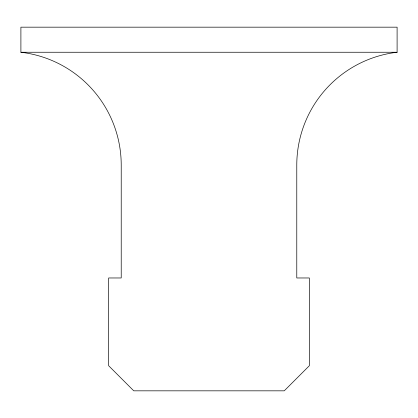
<?xml version="1.0" encoding="UTF-8"?>
<svg xmlns="http://www.w3.org/2000/svg" width="418" height="418" viewBox="0 0 418 418"><rect width="100%" height="100%" fill="white"/><g stroke="black" fill="none" stroke-linecap="round" stroke-linejoin="round"><path stroke-width="0.63" d="M20.9 52.25L397.1 52.25L397.1 27.17L20.9 27.17L20.9 52.25A113.644 113.644 0 0 1 121.22 165.11L121.22 277.97L108.68 277.97L108.68 365.75L133.76 390.83L284.24 390.83L309.32 365.75L309.32 277.97L296.78 277.97L296.78 165.11A113.644 113.644 0 0 1 397.1 52.25"/></g></svg>
